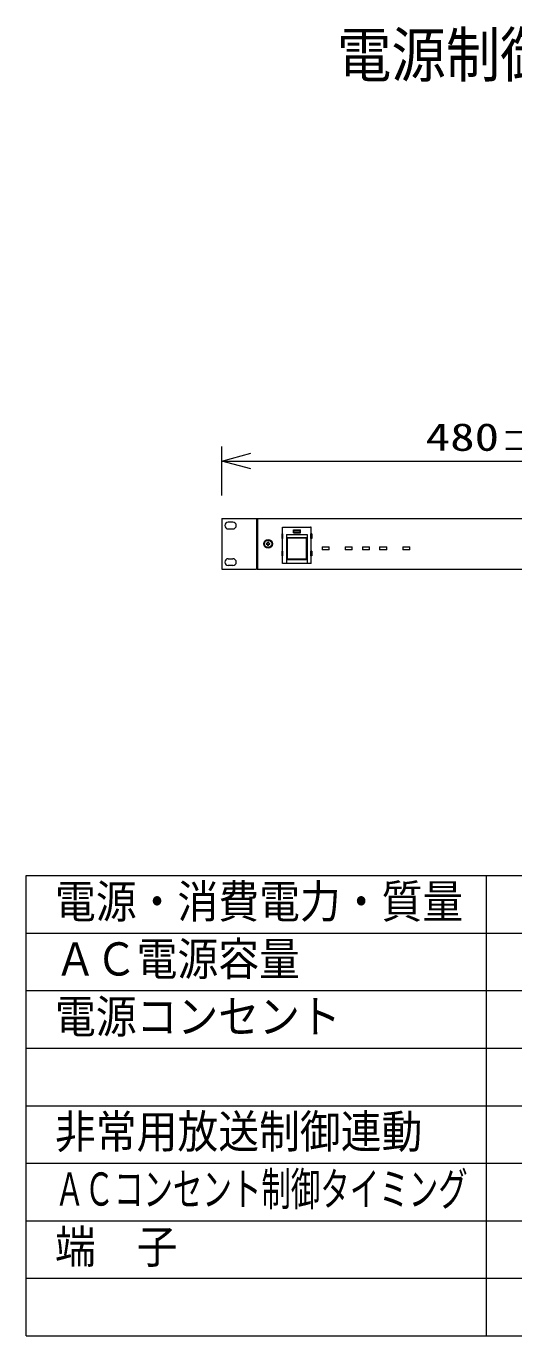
# Model space of a CAD drawing. Units: millimetres on the paper. Extents: x -62 to 64, y -59 to 59.
# Drawn here: x -62.5 to -20.1, y -54.6 to 59.2 of the extents above; entities that cross this region are included whole.
import ezdxf
from ezdxf.enums import TextEntityAlignment as Align

# ---------------------------------------------------------------- set-up
doc = ezdxf.new("R2010")
doc.units = ezdxf.units.MM
for name, color, linetype, lineweight in [('0-0_MOJI1', 7, 'Continuous', 9), ('0-2_WAKU', 4, 'Continuous', 9), ('0-3_GAIKEI', 4, 'Continuous', 9), ('0-4_SUNPO', 7, 'Continuous', 9), ('0-5_0', 7, 'Continuous', 9)]:
    doc.layers.add(name, color=color, linetype=linetype, lineweight=lineweight)
doc.styles.add('ＭＳ ゴシック', font='')
doc.styles.get('ＭＳ ゴシック').set_extended_font_data('MS Gothic')

# ---------------------------------------------------------------- blocks, each defined once
blk = doc.blocks.new('_Open30')
at = {"layer": '0-5_0'}
blk.add_line((0, 0), (-1, 0), dxfattribs=at)
blk.add_lwpolyline([(-1, 0.2679), (0, 0), (-1, -0.2679)], dxfattribs=at)

msp = doc.modelspace()

# ---------------------------------------------------------------- linework, layer by layer
at = {"layer": '0-2_WAKU', "color": 3}
for p, q in [((-62.5, -54.6), (-62.5, -14.6)), ((-62.5, -14.6), (62.5, -14.6)), ((-22.5, -54.6), (-22.5, -14.6)), ((-62.5, -54.6), (62.5, -54.6))]:
    msp.add_line(p, q, dxfattribs=at)
at = {"layer": '0-2_WAKU'}
for p, q in [((-62.5, -19.6), (62.5, -19.6)), ((-62.5, -24.6), (62.5, -24.6)), ((-62.5, -29.6), (62.5, -29.6)), ((-62.5, -34.6), (62.5, -34.6)), ((-62.5, -39.6), (62.5, -39.6)), ((-62.5, -44.6), (62.5, -44.6)), ((-62.5, -49.6), (62.5, -49.6))]:
    msp.add_line(p, q, dxfattribs=at)
at = {"layer": '0-3_GAIKEI', "color": 7}
for p, q in [((-45.496, 16.437), (-45.496, 12.037)), ((-45.496, 16.437), (2.524, 16.437)), ((-45.496, 12.037), (-42.496, 12.037)), ((-42.446, 12.137), (-42.496, 12.137)), ((-42.496, 12.137), (-42.496, 12.037)), ((-42.446, 12.137), (-42.446, 12.037)), ((-42.446, 12.037), (-0.526, 12.037))]:
    msp.add_line(p, q, dxfattribs=at)
at = {"layer": '0-3_GAIKEI'}
for p, q in [((-44.546, 16.127), (-44.946, 16.127)), ((-42.496, 16.437), (-42.496, 12.137)), ((-42.446, 16.437), (-42.446, 12.137)), ((-42.446, 16.437), (-42.416, 16.387)), ((-42.416, 16.387), (-42.416, 12.087)), ((-44.946, 15.527), (-44.546, 15.527)), ((-40.281, 15.113), (-40.281, 14.702)), ((-40.226, 15.113), (-40.281, 15.113)), ((-40.226, 15.687), (-37.746, 15.687)), ((-40.226, 15.113), (-40.226, 15.687)), ((-40.226, 15.113), (-40.194, 15.107)), ((-40.194, 14.707), (-40.194, 15.107)), ((-39.879, 15.062), (-38.092, 15.062)), ((-39.879, 15.062), (-39.879, 15.062)), ((-39.879, 15.062), (-39.879, 12.537)), ((-39.292, 15.207), (-38.68, 15.207)), ((-39.236, 15.237), (-39.236, 15.437)), ((-39.236, 15.437), (-38.736, 15.437)), ((-38.736, 15.237), (-39.236, 15.237)), ((-38.736, 15.437), (-38.736, 15.237)), ((-38.68, 15.207), (-38.68, 15.468)), ((-38.092, 15.062), (-38.092, 12.537)), ((-37.746, 15.687), (-37.796, 15.679)), ((-37.746, 15.113), (-37.778, 15.107)), ((-37.778, 14.707), (-37.778, 15.107)), ((-37.746, 15.113), (-37.746, 15.687)), ((-37.69, 15.113), (-37.746, 15.113)), ((-37.69, 15.113), (-37.69, 14.702)), ((-41.565, 14.277), (-41.645, 14.276)), ((-41.645, 14.199), (-41.565, 14.198)), ((-41.565, 14.198), (-41.56, 14.197)), ((-41.524, 14.396), (-41.525, 14.317)), ((-41.525, 14.158), (-41.524, 14.079)), ((-41.446, 14.317), (-41.447, 14.396)), ((-41.447, 14.079), (-41.446, 14.158)), ((-41.406, 14.198), (-41.412, 14.197)), ((-41.327, 14.276), (-41.406, 14.277)), ((-41.406, 14.198), (-41.327, 14.199)), ((-40.226, 14.702), (-40.194, 14.707)), ((-38.136, 12.887), (-38.136, 14.787)), ((-37.778, 14.707), (-37.746, 14.702)), ((-37.69, 14.702), (-37.746, 14.702)), ((-37.746, 13.613), (-37.746, 14.702)), ((-36.792, 13.968), (-36.18, 13.968)), ((-36.792, 13.968), (-36.792, 13.707)), ((-36.791, 13.967), (-36.792, 13.968)), ((-36.18, 13.707), (-36.792, 13.707)), ((-36.18, 13.707), (-36.18, 13.968)), ((-34.792, 13.968), (-34.18, 13.968)), ((-34.792, 13.968), (-34.792, 13.707)), ((-34.791, 13.967), (-34.792, 13.968)), ((-34.18, 13.707), (-34.792, 13.707)), ((-34.18, 13.707), (-34.18, 13.968)), ((-33.292, 13.968), (-32.68, 13.968)), ((-33.292, 13.968), (-33.292, 13.707)), ((-32.68, 13.707), (-33.292, 13.707)), ((-32.68, 13.707), (-32.68, 13.968)), ((-31.792, 13.968), (-31.18, 13.968)), ((-31.792, 13.968), (-31.792, 13.707)), ((-31.18, 13.707), (-31.792, 13.707)), ((-31.18, 13.707), (-31.18, 13.968)), ((-29.792, 13.968), (-29.18, 13.968)), ((-29.792, 13.968), (-29.792, 13.707)), ((-29.791, 13.967), (-29.792, 13.968)), ((-29.18, 13.707), (-29.792, 13.707)), ((-29.18, 13.707), (-29.18, 13.968)), ((-44.946, 12.947), (-44.546, 12.947)), ((-40.281, 13.613), (-40.281, 13.202)), ((-40.226, 13.613), (-40.281, 13.613)), ((-40.226, 13.202), (-40.281, 13.202)), ((-40.226, 13.613), (-40.194, 13.607)), ((-40.226, 13.202), (-40.194, 13.207)), ((-40.226, 12.537), (-40.226, 13.202)), ((-37.746, 12.537), (-40.226, 12.537)), ((-40.194, 13.207), (-40.194, 13.607)), ((-39.836, 12.887), (-38.136, 12.887)), ((-37.746, 13.613), (-37.778, 13.607)), ((-37.778, 13.207), (-37.778, 13.607)), ((-37.69, 13.613), (-37.746, 13.613)), ((-37.69, 13.202), (-37.746, 13.202)), ((-37.69, 13.613), (-37.69, 13.202)), ((-44.546, 12.347), (-44.946, 12.347)), ((-42.446, 12.237), (-42.496, 12.237)), ((-42.416, 12.087), (-42.446, 12.037))]:
    msp.add_line(p, q, dxfattribs=at)
for points in [[(-39.292, 15.207), (-39.292, 15.468), (-38.68, 15.468)], [(-40.226, 13.613), (-40.226, 14.702), (-40.281, 14.702)], [(-39.836, 12.887), (-39.836, 14.787), (-38.136, 14.787)], [(-37.746, 12.537), (-37.746, 13.202), (-37.778, 13.207)]]:
    msp.add_lwpolyline(points, dxfattribs=at)
for radius in [0.379, 0.315]:
    msp.add_circle((-41.486, 14.237), radius, dxfattribs=at)
for centre, radius, start, end in [((-44.946, 15.827), 0.3, 90, 270), ((-44.546, 15.827), 0.3, 270, 90), ((-40.132, 14.237), 1.513, 178.54143, 181.45857), ((-41.566, 14.317), 0.0402, 270, 0), ((-41.566, 14.158), 0.0403, 0, 81.53049), ((-41.486, 12.884), 1.513, 88.54143, 91.45857), ((-41.486, 15.591), 1.513, 268.54143, 271.45857), ((-41.406, 14.317), 0.0403, 180, 270), ((-41.406, 14.158), 0.0404, 98.64524, 180), ((-42.84, 14.237), 1.513, 358.54143, 1.45857), ((-38.987, 164.749), 149.988, 269.68475, 270), ((-190.34, 13.837), 150.531, 359.64744, 0.35256), ((-38.985, 164.749), 149.988, 270, 270.31525), ((112.369, 13.837), 150.531, 179.64744, 180.35256), ((-44.946, 12.647), 0.3, 90, 270), ((-44.546, 12.647), 0.3, 270, 90), ((-38.987, -137.074), 149.988, 90, 90.31525), ((-38.985, -137.076), 149.989, 89.68475, 90)]:
    msp.add_arc(centre, radius, start, end, dxfattribs=at)
at = {"layer": '0-4_SUNPO'}
for p, q in [((-45.496, 18.437), (-45.496, 22.687)), ((-42.996, 21.437), (0.024, 21.437))]:
    msp.add_line(p, q, dxfattribs=at)

# ---------------------------------------------------------------- block references
at = {"layer": '0-4_SUNPO', "xscale": 2.5, "yscale": 2.5, "rotation": 180}
msp.add_blockref('_Open30', (-45.496, 21.437), dxfattribs=at)

# ---------------------------------------------------------------- texts
at = {"layer": '0-0_MOJI1', "style": 'ＭＳ ゴシック'}
for s, height, width, p in [('電源制御ユニット', 3.849, 0.9, (-35.5, 53.66)), ('電源・消費電力・質量', 2.889, 0.9, (-60, -19.155)), ('ＡＣ電源容量', 2.889, 0.9, (-60, -24.155)), ('電源コンセント', 2.889, 0.9, (-60, -29.155)), ('非常用放送制御連動', 2.889, 0.9, (-60, -39.155)), ('ＡＣコンセント制御タイミング', 2.889, 0.65, (-60, -44.155)), ('端\u3000子', 2.889, 0.9, (-60, -49.155))]:
    msp.add_text(s, height=height, dxfattribs=dict(at, width=width)).set_placement(p, align=Align.BOTTOM_LEFT)
at = {"layer": '0-4_SUNPO', "style": 'ＭＳ ゴシック', "width": 1.3}
msp.add_text('480±2', height=2.405, dxfattribs=at).set_placement((-27.795, 21.6), align=Align.BOTTOM_LEFT)

doc.saveas('drawing.dxf')
